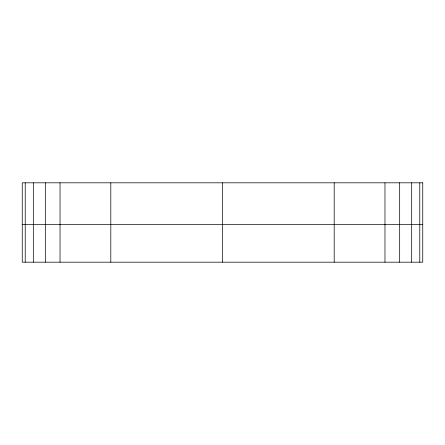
<?xml version="1.0" encoding="UTF-8"?>
<svg xmlns="http://www.w3.org/2000/svg" width="445" height="445" viewBox="0 0 445 445"><rect width="100%" height="100%" fill="white"/><g stroke="black" fill="none" stroke-linecap="round" stroke-linejoin="round"><path stroke-width="0.67" d="M22.25 224.391L422.75 224.391M419.78 182.817L419.78 262.183M411.681 182.817L411.681 262.183M399.671 182.817L399.671 262.183M384.97 182.817L384.97 262.183M334.195 182.817L334.195 262.183M222.5 182.817L222.5 262.183M110.805 182.817L110.805 262.183M60.031 182.817L60.031 262.183M45.329 182.817L45.329 262.183M33.319 182.817L33.319 262.183M25.22 182.817L25.22 262.183M422.75 182.817L22.25 182.817L22.25 262.183L422.75 262.183L422.75 182.817"/></g></svg>
